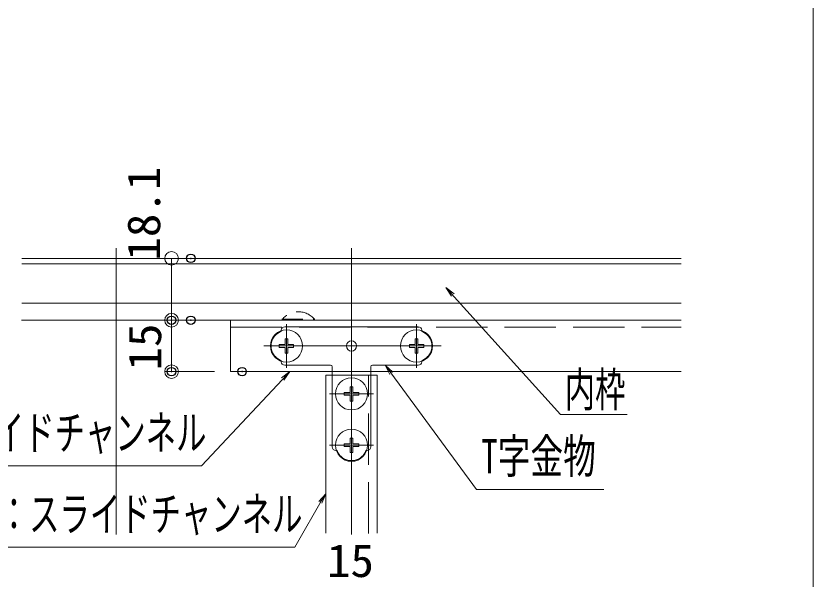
# Model space of a CAD drawing. Units: millimetres, scale not verified. Extents: x -1600 to 1600, y -1108 to 1108.
# Drawn here: x 1134.7 to 1600.2, y -466 to -137 of the extents above; entities that cross this region are included whole.
import ezdxf
from ezdxf.enums import TextEntityAlignment as Align

# ---------------------------------------------------------------- set-up
doc = ezdxf.new("R2010")
doc.units = ezdxf.units.MM
doc.header["$LTSCALE"] = 10
doc.header["$PDMODE"] = 32
doc.header["$PDSIZE"] = 5
doc.linetypes.add('DASHED1', pattern=[1.8, 1.2, -0.6])
doc.linetypes.add('DASHED3', pattern=[4, 3, -1])
for name, color, linetype, lineweight in [('0-1_zumenwaku', 6, 'Continuous', 9), ('0-5_0', 3, 'Continuous', 9), ('0-7_center', 5, 'Continuous', 9), ('0-9_内枠', 6, 'Continuous', 9), ('0-A_SUNPO', 5, 'Continuous', 9), ('0-C_SCREW', 2, 'Continuous', 9), ('0-E_形材', 5, 'Continuous', 9), ('1-2_sunpou', 1, 'Continuous', 9)]:
    doc.layers.add(name, color=color, linetype=linetype, lineweight=lineweight)
doc.layers.add('0-D_DEFPOINTS', color=7, linetype='Continuous')
doc.styles.add('ＭＳ ゴシック', font='')
doc.styles.get('ＭＳ ゴシック').set_extended_font_data('MS Gothic')

# ---------------------------------------------------------------- blocks, each defined once
blk = doc.blocks.new('_ORIGIN')
at = {"layer": '0-5_0', "color": 1}
blk.add_line((0, 0), (-10, 0), dxfattribs=at)
blk.add_circle((0, 0), 5, dxfattribs=at)
blk = doc.blocks.new('_OPEN')
at = {"layer": '0-5_0', "color": 1}
blk.add_line((0, 0), (-10, 0), dxfattribs=at)
blk.add_lwpolyline([(-10, 1.667), (0, 0), (-10, -1.667)], dxfattribs=at)

msp = doc.modelspace()

# ---------------------------------------------------------------- linework, layer by layer
at = {"layer": '0-1_zumenwaku'}
msp.add_lwpolyline([(-1599.76, -1108.27), (1600.24, -1108.27), (1600.24, 1107.73), (-1599.76, 1107.73)], close=True, dxfattribs=at)
at = {"layer": '0-5_0', "color": 6}
for p, q in [((1289.66, -321.3), (1289.66, -320.58)), ((1291.66, -318.58), (1369.66, -318.58)), ((1371.66, -321.3), (1371.66, -320.58)), ((1289.66, -338.98), (1289.66, -338.27)), ((1371.66, -338.98), (1371.66, -338.47)), ((1318.46, -340.98), (1291.66, -340.98)), ((1319.46, -388.78), (1319.46, -341.98)), ((1341.86, -388.78), (1341.86, -341.98)), ((1342.86, -340.98), (1369.66, -340.98)), ((1322.17, -390.78), (1321.46, -390.78)), ((1339.86, -390.78), (1339.14, -390.78))]:
    msp.add_line(p, q, dxfattribs=at)
at = {"layer": '0-5_0', "color": 5}
for p, q in [((1292.66, -317), (1292.66, -342.56)), ((1368.66, -317), (1368.66, -342.56)), ((1279.88, -329.78), (1305.44, -329.78)), ((1355.88, -329.78), (1381.44, -329.78)), ((1330.66, -345), (1330.66, -370.56)), ((1317.88, -357.78), (1343.44, -357.78)), ((1330.66, -375), (1330.66, -400.56)), ((1317.88, -387.78), (1343.44, -387.78))]:
    msp.add_line(p, q, dxfattribs=at)
at = {"layer": '0-5_0', "color": 6}
msp.add_circle((1330.66, -329.78), 3, dxfattribs=at)
for centre, radius, start, end in [((1291.66, -320.58), 2, 90, 180), ((1369.66, -320.58), 2, 0, 90), ((1291.66, -338.98), 2, 180, 270), ((1369.66, -338.98), 2, 270, 0), ((1318.46, -341.98), 1, 0, 90), ((1342.86, -341.98), 1, 90, 180), ((1321.46, -388.78), 2, 180, 270), ((1339.86, -388.78), 2, 270, 0)]:
    msp.add_arc(centre, radius, start, end, dxfattribs=at)
at = {"layer": '0-7_center', "color": 1}
msp.add_line((1193.26, -272.59), (1193.26, -439.93), dxfattribs=at)
at = {"layer": '0-7_center'}
for p, q in [((1330.66, -272.59), (1330.66, -439.93)), ((1279.42, -329.78), (1383.08, -329.78))]:
    msp.add_line(p, q, dxfattribs=at)
at = {"layer": '0-9_内枠'}
for p, q in [((1260.06, -314.78), (1523.26, -314.78)), ((1260.06, -344.78), (1260.06, -314.78)), ((1260.06, -344.78), (1319.46, -344.78)), ((1315.66, -424.86), (1315.66, -346.78)), ((1315.66, -346.78), (1319.46, -346.78)), ((1341.86, -344.78), (1523.26, -344.78)), ((1341.86, -346.78), (1345.66, -346.78)), ((1345.66, -439.15), (1345.66, -346.78)), ((1345.66, -424.86), (1345.66, -346.78)), ((1315.66, -439.15), (1315.66, -387.78))]:
    msp.add_line(p, q, dxfattribs=at)
at = {"layer": '0-9_内枠', "linetype": 'DASHED3'}
for p, q in [((1260.06, -318.78), (1523.26, -318.78)), ((1319.46, -344.78), (1341.86, -344.78)), ((1319.46, -346.78), (1341.86, -346.78)), ((1340.66, -439.26), (1340.66, -346.78))]:
    msp.add_line(p, q, dxfattribs=at)
at = {"layer": '0-9_内枠', "color": 3}
msp.add_line((1315.66, -346.78), (1319.46, -346.78), dxfattribs=at)
at = {"layer": '0-9_内枠', "linetype": 'DASHED3'}
for centre, start, end in [((1292.66, -329.78), 109.4712, 250.5288), ((1368.66, -329.78), 289.4712, 70.5288), ((1330.66, -387.78), 199.4712, 340.5288)]:
    msp.add_arc(centre, 9, start, end, dxfattribs=at)
at = {"layer": '0-A_SUNPO', "color": 3}
msp.add_line((1341.86, -346.78), (1345.66, -346.78), dxfattribs=at)
at = {"layer": '0-C_SCREW', "linetype": 'DASHED1'}
for p, q in [((1290.26, -314.21), (1309.06, -314.21)), ((1290.26, -314.21), (1290.26, -314.78)), ((1378.09, -314.78), (1293.7, -314.78)), ((1309.06, -314.78), (1309.06, -314.21))]:
    msp.add_line(p, q, dxfattribs=at)
at = {"layer": '0-C_SCREW'}
for p, q in [((1291.86, -325.58), (1293.46, -325.58)), ((1291.86, -328.98), (1291.86, -325.58)), ((1293.46, -325.58), (1293.46, -328.98)), ((1367.86, -325.58), (1369.46, -325.58)), ((1367.86, -328.98), (1367.86, -325.58)), ((1369.46, -325.58), (1369.46, -328.98)), ((1288.46, -328.98), (1291.86, -328.98)), ((1288.46, -330.58), (1288.46, -328.98)), ((1293.46, -328.98), (1296.86, -328.98)), ((1296.86, -328.98), (1296.86, -330.58)), ((1364.46, -328.98), (1367.86, -328.98)), ((1364.46, -330.58), (1364.46, -328.98)), ((1369.46, -328.98), (1372.86, -328.98)), ((1372.86, -328.98), (1372.86, -330.58)), ((1291.86, -330.58), (1288.46, -330.58)), ((1291.86, -333.98), (1291.86, -330.58)), ((1293.46, -333.98), (1291.86, -333.98)), ((1293.46, -330.58), (1293.46, -333.98)), ((1296.86, -330.58), (1293.46, -330.58)), ((1367.86, -330.58), (1364.46, -330.58)), ((1367.86, -333.98), (1367.86, -330.58)), ((1369.46, -333.98), (1367.86, -333.98)), ((1369.46, -330.58), (1369.46, -333.98)), ((1372.86, -330.58), (1369.46, -330.58)), ((1329.86, -353.58), (1331.46, -353.58)), ((1329.86, -356.98), (1329.86, -353.58)), ((1331.46, -353.58), (1331.46, -356.98)), ((1326.46, -356.98), (1329.86, -356.98)), ((1326.46, -358.58), (1326.46, -356.98)), ((1331.46, -356.98), (1334.86, -356.98)), ((1334.86, -356.98), (1334.86, -358.58)), ((1329.86, -358.58), (1326.46, -358.58)), ((1329.86, -361.98), (1329.86, -358.58)), ((1331.46, -361.98), (1329.86, -361.98)), ((1331.46, -358.58), (1331.46, -361.98)), ((1334.86, -358.58), (1331.46, -358.58)), ((1329.86, -383.58), (1331.46, -383.58)), ((1329.86, -386.98), (1329.86, -383.58)), ((1331.46, -383.58), (1331.46, -386.98)), ((1326.46, -386.98), (1329.86, -386.98)), ((1326.46, -388.58), (1326.46, -386.98)), ((1329.86, -388.58), (1326.46, -388.58)), ((1329.86, -391.98), (1329.86, -388.58)), ((1331.46, -386.98), (1334.86, -386.98)), ((1331.46, -388.58), (1331.46, -391.98)), ((1334.86, -388.58), (1331.46, -388.58)), ((1334.86, -386.98), (1334.86, -388.58)), ((1331.46, -391.98), (1329.86, -391.98))]:
    msp.add_line(p, q, dxfattribs=at)
for centre in [(1292.66, -329.78), (1368.66, -329.78), (1330.66, -357.78), (1330.66, -387.78)]:
    msp.add_circle(centre, 9.4, dxfattribs=at)
at = {"layer": '0-C_SCREW', "linetype": 'DASHED1'}
msp.add_arc((1299.66, -321.98), 12.2, 39.6019, 140.3981, dxfattribs=at)
at = {"layer": '0-D_DEFPOINTS'}
for p in [(1236.78, -278.58), (1225.55, -314.78), (1236.78, -314.78), (1225.55, -344.78), (1266.73, -344.78)]:
    msp.add_point(p, dxfattribs=at)
at = {"layer": '0-E_形材', "color": 4}
for p, q in [((1523.26, -278.58), (1138.06, -278.58)), ((1523.26, -281.78), (1138.06, -281.78)), ((1523.26, -304.78), (1138.06, -304.78)), ((1523.26, -314.78), (1137.94, -314.78))]:
    msp.add_line(p, q, dxfattribs=at)
at = {"layer": '1-2_sunpou'}
for p, q in [((1220.78, -278.58), (1221.55, -278.58)), ((1225.55, -286.58), (1225.55, -306.78)), ((1220.78, -314.78), (1221.55, -314.78)), ((1220.78, -314.78), (1221.55, -314.78)), ((1225.55, -322.78), (1225.55, -336.78)), ((1250.73, -344.78), (1221.55, -344.78))]:
    msp.add_line(p, q, dxfattribs=at)
at = {"layer": '1-2_sunpou', "color": 7}
for points in [[(1491.65, -369.83), (1452.65, -369.83), (1387.17, -297.13)], [(1478.08, -413.56), (1403.74, -413.56), (1351.51, -342.57)], [(1070.34, -399.85), (1243.09, -399.85), (1293.29, -346.22)], [(1010.15, -447.34), (1297.55, -447.34), (1314.58, -417.81)]]:
    msp.add_lwpolyline(points, dxfattribs=at)

# ---------------------------------------------------------------- block references
at = {"layer": '1-2_sunpou'}
for name, p, xscale, yscale, rotation in [('_ORIGIN', (1225.55, -278.58), 0.8, 0.8, 90), ('_OPEN', (1385.81, -295.67), 0.6, 0.6, 132.86968), ('_ORIGIN', (1225.55, -314.78), 0.8, 0.8, 270), ('_ORIGIN', (1225.55, -314.78), 0.8, 0.8, 90), ('_ORIGIN', (1225.55, -344.78), 0.8, 0.8, 270), ('_OPEN', (1294.69, -344.78), 0.6, 0.6, 45.77254), ('_OPEN', (1350.29, -340.98), 0.6, 0.6, 127.37976), ('_OPEN', (1315.66, -416.13), 0.6, 0.6, 57.20862)]:
    msp.add_blockref(name, p, dxfattribs=dict(at, xscale=xscale, yscale=yscale, rotation=rotation))

# ---------------------------------------------------------------- texts
at = {"layer": '1-2_sunpou', "color": 2, "style": 'ＭＳ ゴシック', "width": 1.05}
for s, p in [('18.1', (1224.66, -279.92)), ('15', (1225.26, -344.12))]:
    msp.add_text(s, height=19.21, rotation=90, dxfattribs=at).set_placement(p, align=Align.BOTTOM_LEFT)
at = {"layer": '1-2_sunpou', "color": 2, "style": 'ＭＳ ゴシック'}
for s, height, width, p in [('内枠', 20.01, 0.65, (1455.18, -371.27)), ('スライドチャンネル', 20.01, 0.65, (1086.28, -396.47)), ('T字金物', 20.01, 0.7, (1406.54, -410.18)), ('中間補強材：スライドチャンネル', 20.01, 0.65, (1035.91, -443.96)), ('15', 19.21, 1.05, (1316.33, -470.54))]:
    msp.add_text(s, height=height, dxfattribs=dict(at, width=width)).set_placement(p, align=Align.BOTTOM_LEFT)

doc.saveas('drawing.dxf')
